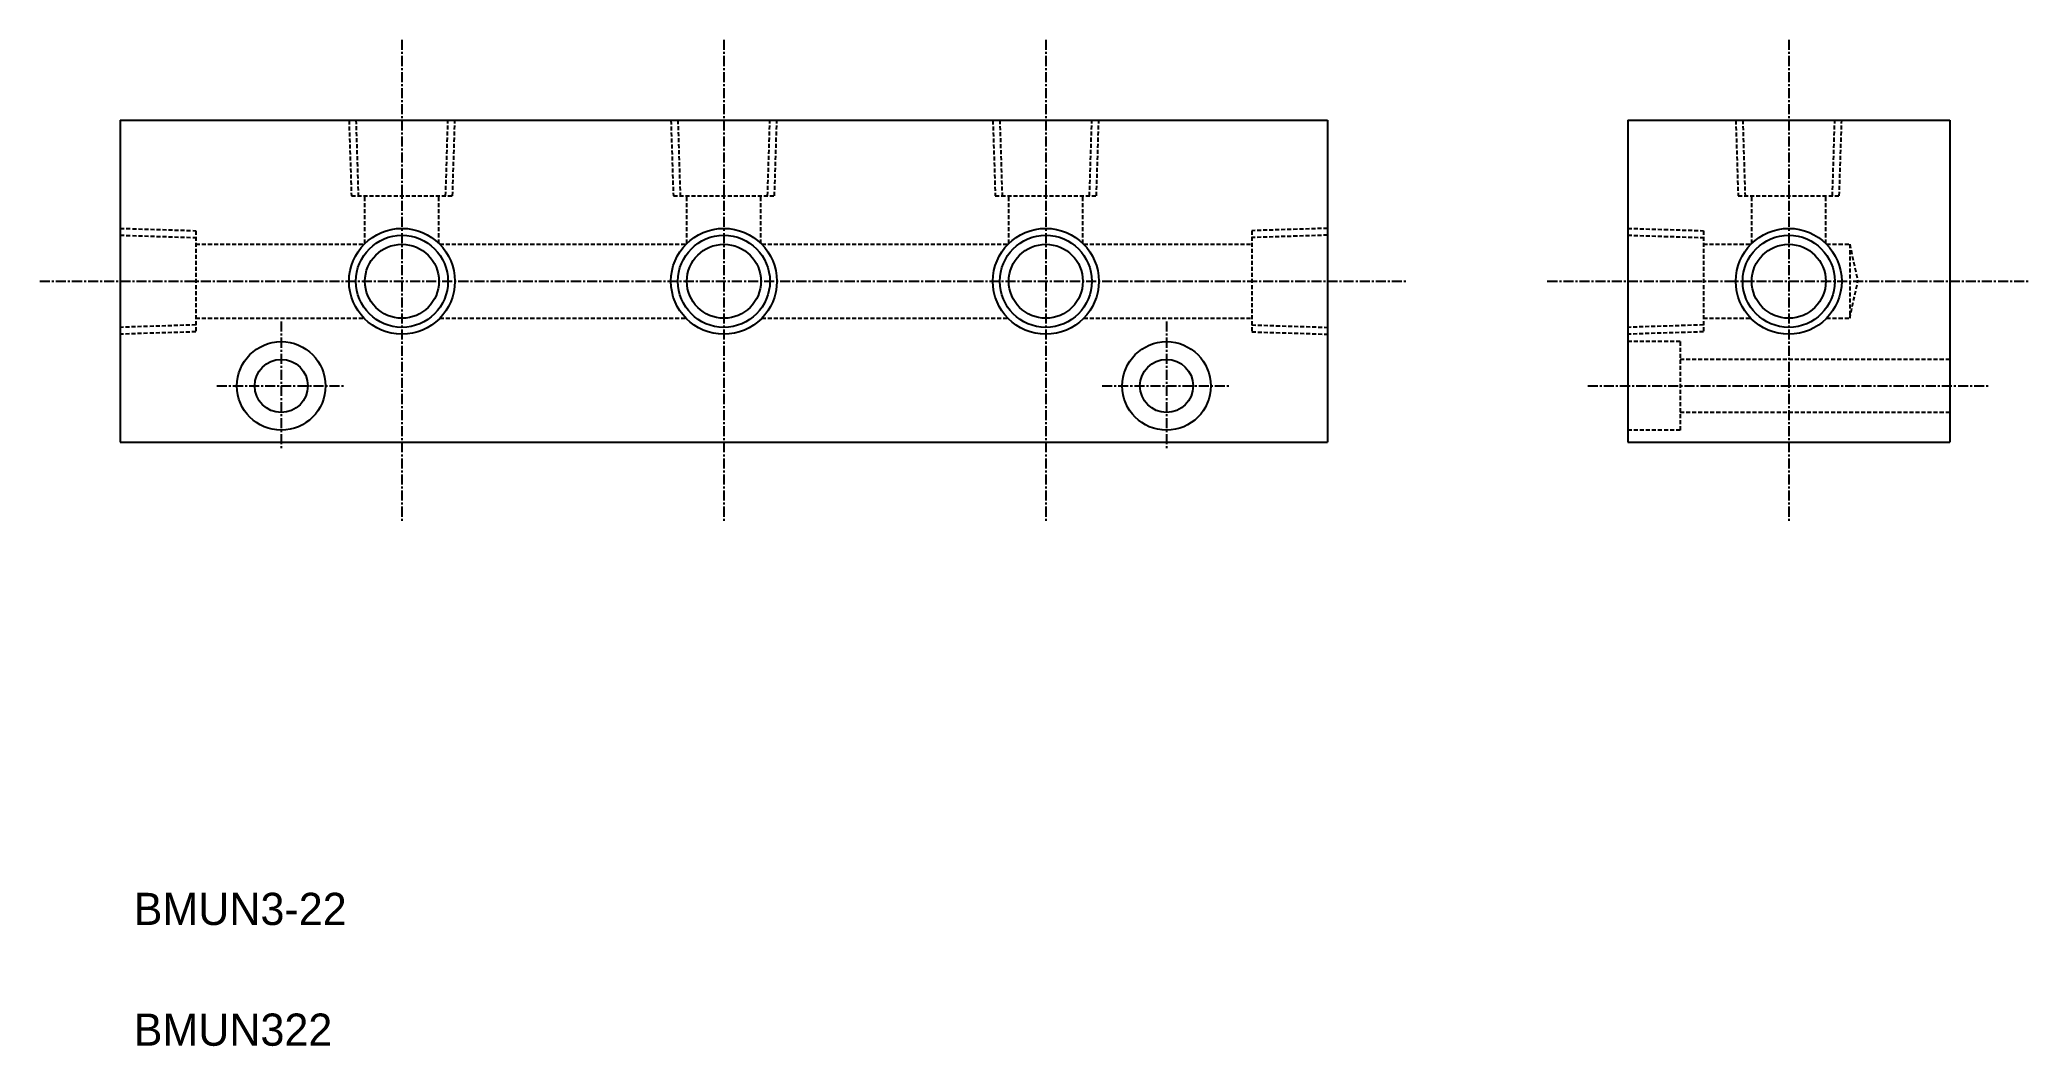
# Model space of a CAD drawing. Extents: x -61 to 186, y 121 to 246.
import ezdxf

# ---------------------------------------------------------------- set-up
doc = ezdxf.new("R2010")
doc.units = 0
doc.linetypes.add('CENTER', pattern=[2, 1.25, -0.25, 0.25, -0.25])
doc.linetypes.add('DASHED', pattern=[0.75, 0.5, -0.25])
doc.layers.get('0').update_dxf_attribs({"linetype": 'CONTINUOUS'})
doc.layers.add('CENTER', color=1, linetype='CENTER')

msp = doc.modelspace()

# ---------------------------------------------------------------- linework, layer by layer
at = {"color": 7, "linetype": 'CONTINUOUS'}
for p, q in [((-50.96, 235.94), (99.04, 235.94)), ((-50.96, 235.94), (-50.96, 195.94)), ((99.04, 235.94), (99.04, 195.94)), ((136.35, 235.94), (136.35, 195.94)), ((136.35, 235.94), (176.35, 235.94)), ((176.35, 235.94), (176.35, 195.94)), ((-50.96, 195.94), (99.04, 195.94)), ((136.35, 195.94), (176.35, 195.94))]:
    msp.add_line(p, q, dxfattribs=at)
at = {"color": 3, "linetype": 'DASHED'}
for p, q in [((-22.54, 235.94), (-22.24, 226.54)), ((-21.68, 235.97), (-21.39, 226.54)), ((-10.53, 226.54), (-10.24, 235.97)), ((-9.67, 226.54), (-9.38, 235.94)), ((17.46, 235.94), (17.76, 226.54)), ((18.32, 235.97), (18.61, 226.54)), ((29.47, 226.54), (29.76, 235.97)), ((30.33, 226.54), (30.62, 235.94)), ((57.46, 235.94), (57.76, 226.54)), ((58.32, 235.97), (58.61, 226.54)), ((69.47, 226.54), (69.76, 235.97)), ((70.33, 226.54), (70.62, 235.94)), ((149.77, 235.94), (150.06, 226.54)), ((150.63, 235.97), (150.92, 226.54)), ((161.78, 226.54), (162.07, 235.97)), ((162.63, 226.54), (162.93, 235.94)), ((-22.24, 226.54), (-9.67, 226.54)), ((-20.56, 220.65), (-20.56, 226.54)), ((-11.36, 220.65), (-11.36, 226.54)), ((17.76, 226.54), (30.33, 226.54)), ((19.44, 220.65), (19.44, 226.54)), ((28.64, 220.65), (28.64, 226.54)), ((57.76, 226.54), (70.33, 226.54)), ((59.44, 220.65), (59.44, 226.54)), ((68.64, 220.65), (68.64, 226.54)), ((150.06, 226.54), (162.63, 226.54)), ((151.75, 220.65), (151.75, 226.54)), ((160.95, 220.65), (160.95, 226.54)), ((-50.96, 222.52), (-41.56, 222.23)), ((-50.96, 221.67), (-41.56, 221.37)), ((-41.56, 222.23), (-41.56, 209.66)), ((-41.56, 220.54), (-20.66, 220.54)), ((-11.26, 220.54), (19.34, 220.54)), ((28.74, 220.54), (59.34, 220.54)), ((68.74, 220.54), (89.64, 220.54)), ((99.04, 222.52), (89.64, 222.23)), ((89.64, 222.23), (89.64, 209.66)), ((99.04, 221.67), (89.64, 221.37)), ((136.35, 222.52), (145.75, 222.23)), ((136.35, 221.67), (145.75, 221.37)), ((145.75, 222.23), (145.75, 209.66)), ((145.75, 220.54), (151.65, 220.54)), ((161.05, 220.54), (163.93, 220.54)), ((163.93, 220.54), (164.93, 215.94)), ((163.93, 220.54), (163.93, 211.34)), ((163.93, 211.34), (164.93, 215.94)), ((-41.56, 210.52), (-50.96, 210.22)), ((-41.56, 211.34), (-20.66, 211.34)), ((-11.26, 211.34), (19.34, 211.34)), ((28.74, 211.34), (59.34, 211.34)), ((68.74, 211.34), (89.64, 211.34)), ((89.64, 210.52), (99.04, 210.22)), ((145.75, 210.52), (136.35, 210.22)), ((145.75, 211.34), (151.65, 211.34)), ((161.05, 211.34), (163.93, 211.34)), ((-41.56, 209.66), (-50.96, 209.37)), ((89.64, 209.66), (99.04, 209.37)), ((145.75, 209.66), (136.35, 209.37)), ((142.85, 208.44), (136.35, 208.44)), ((142.85, 208.44), (142.85, 197.44)), ((176.35, 206.24), (142.85, 206.24)), ((176.35, 199.64), (142.85, 199.64)), ((142.85, 197.44), (136.35, 197.44))]:
    msp.add_line(p, q, dxfattribs=at)
at = {"color": 3, "linetype": 'CONTINUOUS'}
for centre in [(-15.96, 215.94), (24.04, 215.94), (64.04, 215.94), (156.35, 215.94)]:
    msp.add_circle(centre, 6.58, dxfattribs=at)
at = {"color": 7, "linetype": 'CONTINUOUS'}
for centre, radius in [((-15.96, 215.94), 5.72), ((-15.96, 215.94), 4.6), ((24.04, 215.94), 5.72), ((24.04, 215.94), 4.6), ((64.04, 215.94), 5.72), ((64.04, 215.94), 4.6), ((156.35, 215.94), 5.72), ((156.35, 215.94), 4.6), ((-30.96, 202.94), 5.5), ((79.04, 202.94), 5.5), ((-30.96, 202.94), 3.3), ((79.04, 202.94), 3.3)]:
    msp.add_circle(centre, radius, dxfattribs=at)
at = {"layer": 'CENTER', "color": 1, "linetype": 'CENTER'}
for p, q in [((-15.96, 245.94), (-15.96, 185.94)), ((24.04, 245.94), (24.04, 185.94)), ((64.04, 245.94), (64.04, 185.94)), ((156.35, 245.94), (156.35, 185.94)), ((-60.96, 215.94), (109.04, 215.94)), ((126.35, 215.94), (186.35, 215.94)), ((-30.96, 210.94), (-30.96, 194.94)), ((79.04, 210.94), (79.04, 194.94)), ((-38.96, 202.94), (-22.96, 202.94)), ((71.04, 202.94), (87.04, 202.94)), ((131.38, 202.94), (181.22, 202.94))]:
    msp.add_line(p, q, dxfattribs=at)

# ---------------------------------------------------------------- texts
at = {"color": 7, "linetype": 'CONTINUOUS'}
for s, p in [('BMUN3-22', (-49.29, 135.96)), ('BMUN322', (-49.29, 120.96))]:
    msp.add_text(s, height=4, dxfattribs=at).set_placement(p)

doc.saveas('drawing.dxf')
